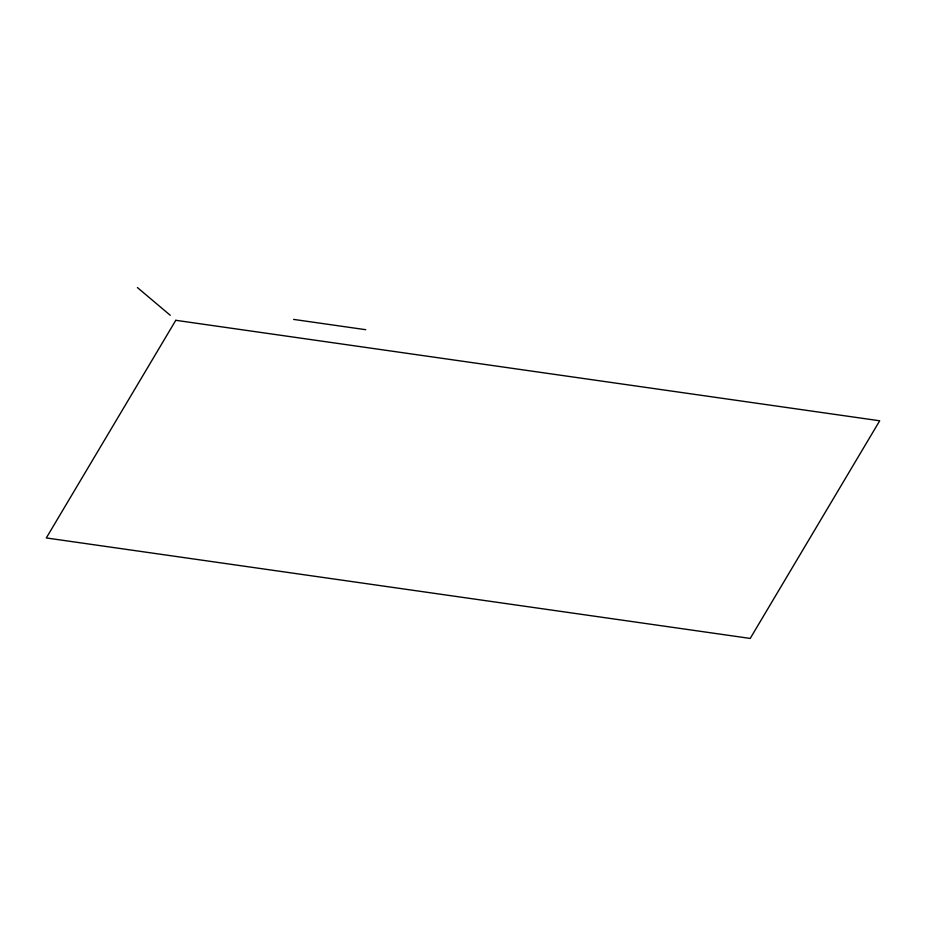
<?xml version="1.0" encoding="UTF-8"?>
<svg xmlns="http://www.w3.org/2000/svg" width="926" height="926" viewBox="0 0 926 926"><rect width="100%" height="100%" fill="white"/><g stroke="black" fill="none" stroke-linecap="round" stroke-linejoin="round"><path stroke-width="1.39" d="M293.646 319.412L365.701 329.691M137.418 287.569L170.257 315.291M175.79 320.303L46.3 537.948L750.21 638.431L879.7 420.786L175.79 320.303"/></g></svg>
